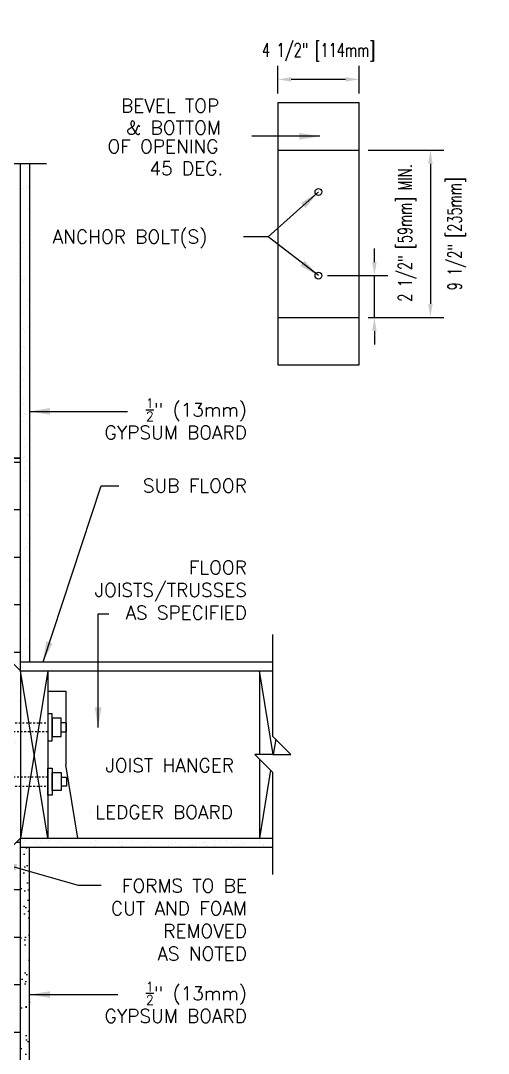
# Model space of a CAD drawing. Header units: inches. Extents: x 112.5 to 171.6, y -23.4 to 65.9.
# Drawn here: x 145.7 to 171.6, y 8.8 to 65.9 of the extents above; entities that cross this region are included whole.
import ezdxf
from ezdxf.enums import TextEntityAlignment as Align

# ---------------------------------------------------------------- set-up
doc = ezdxf.new("R2010")
doc.units = ezdxf.units.IN
doc.header["$LTSCALE"] = 0.5
doc.header["$MEASUREMENT"] = 0
doc.linetypes.add('HIDDEN2', pattern=[0.1875, 0.125, -0.0625])
for name, color, linetype in [('HATCH', 12, 'Continuous'), ('LINE15', 9, 'Continuous'), ('LINE18', 9, 'Continuous'), ('line25', 2, 'Continuous'), ('LINE50', 5, 'Continuous'), ('LINE9', 9, 'Continuous'), ('TEXT', 4, 'Continuous')]:
    doc.layers.add(name, color=color, linetype=linetype)
doc.styles.add('DIM', font='romans.shx', dxfattribs={"width": 0.7})
doc.styles.add('ROMANS', font='romans.shx', dxfattribs={"height": 1.125})
doc.dimstyles.new('ext_12', dxfattribs={"dimscale": 12, "dimtxt": 0.09375, "dimasz": 0.09375, "dimexe": 0.09375, "dimexo": 0.0625, "dimgap": 0.0625, "dimtad": 1, "dimdec": 1, "dimzin": 3, "dimdsep": 46, "dimlunit": 4, "dimtxsty": 'DIM', "dimcen": 0.09, "dimdle": 0.09375, "dimclrt": 4, "dimadec": 0, "dimazin": 0, "dimtfac": 1, "dimtdec": 1, "dimtmove": 2, "dimatfit": 3, "dimfxl": 0, "dimfrac": 2, "dimtolj": 1, "dimtzin": 0, "dimarcsym": 0})
doc.dimstyles.new('ext_8', dxfattribs={"dimscale": 8, "dimtxt": 0.09375, "dimasz": 0.09375, "dimexe": 0.09375, "dimexo": 0.0625, "dimgap": 0.0625, "dimtad": 1, "dimdec": 1, "dimzin": 3, "dimdsep": 46, "dimlunit": 4, "dimtxsty": 'DIM', "dimcen": 0.09, "dimdle": 0.09375, "dimclrt": 4, "dimadec": 0, "dimazin": 0, "dimtfac": 1, "dimtdec": 1, "dimtmove": 2, "dimatfit": 3, "dimfxl": 0, "dimfrac": 2, "dimtolj": 1, "dimtzin": 0, "dimarcsym": 0})

# ---------------------------------------------------------------- blocks, each defined once
blk = doc.blocks.new('*D1')
at = {"layer": 'Defpoints', "color": 0}
for p in [(162.223, 51.824), (165.318, 51.824), (164.473, 49.512)]:
    blk.add_point(p, dxfattribs=at)
at = {"layer": 'TEXT', "color": 0, "lineweight": -2}
for p, q in [((165.318, 52.574), (165.318, 53.324)), ((162.723, 51.824), (166.068, 51.824)), ((165.318, 49.512), (165.318, 51.824)), ((164.973, 49.512), (166.068, 49.512)), ((165.318, 48.762), (165.318, 48.012))]:
    blk.add_line(p, q, dxfattribs=at)
at = {"layer": 'TEXT', "color": 0}
for points in [[(165.193, 52.574), (165.443, 52.574), (165.318, 51.824)], [(165.193, 48.762), (165.443, 48.762), (165.318, 49.512)]]:
    blk.add_solid(points, dxfattribs=at)
at = {"layer": 'TEXT', "color": 4, "insert": (167.132, 54.182), "char_height": 0.75, "attachment_point": 5, "rotation": 90, "style": 'DIM'}
blk.add_mtext('\\A1;2 1/2" [59mm] MIN.', dxfattribs=at)
blk = doc.blocks.new('*D2')
at = {"layer": 'Defpoints', "color": 0}
for p in [(164.473, 58.762), (164.473, 49.512), (168.417, 49.512)]:
    blk.add_point(p, dxfattribs=at)
at = {"layer": 'TEXT', "color": 0, "lineweight": -2}
for p, q in [((164.973, 58.762), (169.167, 58.762)), ((168.417, 58.012), (168.417, 50.262)), ((164.973, 49.512), (169.167, 49.512))]:
    blk.add_line(p, q, dxfattribs=at)
at = {"layer": 'TEXT', "color": 0}
for points in [[(168.292, 58.012), (168.542, 58.012), (168.417, 58.762)], [(168.292, 50.262), (168.542, 50.262), (168.417, 49.512)]]:
    blk.add_solid(points, dxfattribs=at)
at = {"layer": 'TEXT', "color": 4, "insert": (169.88, 54.137), "char_height": 0.75, "attachment_point": 5, "rotation": 90, "style": 'DIM'}
blk.add_mtext('\\A1;9 1/2" [235mm]', dxfattribs=at)
blk = doc.blocks.new('*D3')
at = {"layer": 'Defpoints', "color": 0}
for p in [(159.973, 62.672), (159.973, 61.387), (164.473, 61.387)]:
    blk.add_point(p, dxfattribs=at)
at = {"layer": 'TEXT', "color": 0, "lineweight": -2}
for p, q in [((159.973, 61.887), (159.973, 63.422)), ((164.473, 61.887), (164.473, 63.422)), ((163.723, 62.672), (160.723, 62.672))]:
    blk.add_line(p, q, dxfattribs=at)
at = {"layer": 'TEXT', "color": 0}
for points in [[(160.723, 62.797), (160.723, 62.547), (159.973, 62.672)], [(163.723, 62.797), (163.723, 62.547), (164.473, 62.672)]]:
    blk.add_solid(points, dxfattribs=at)
at = {"layer": 'TEXT', "color": 4, "insert": (162.223, 64.172), "char_height": 0.75, "attachment_point": 5, "style": 'DIM'}
blk.add_mtext('\\A1;4 1/2" [114mm]', dxfattribs=at)

msp = doc.modelspace()

# ---------------------------------------------------------------- hatches: boundary and pattern name
at = {"layer": 'HATCH'}
h = msp.add_hatch(dxfattribs=at)
h.set_pattern_fill('INSUL', color=256, scale=7, style=0)
h.set_pattern_definition([(0, (23.2317, -8.359), (0, 2.625), []), (0, (23.2317, -7.484), (0, 2.625), [0.875, -0.875]), (0, (23.2317, -6.609), (0, 2.625), [0.875, -0.875])])
h.paths.add_polyline_path([(145.746, 41.734), (145.309, 41.734), (145.309, 41.234), (143.809, 41.234), (143.809, 41.734), (143.121, 41.734), (143.121, 31.484), (145.746, 28.859), (145.746, 29.984)])
h.paths.add_polyline_path([(145.746, 20.734), (143.121, 18.109), (143.121, 5.734), (145.746, 5.734)])
h = msp.add_hatch(dxfattribs=at)
h.set_pattern_fill('AR-CONC', color=256, scale=0.5, style=0)
h.set_pattern_definition([(50, (9.6974, -129.9048), (3.5863, -0.31376), [0.375, -4.125]), (355, (9.6974, -129.9048), (-0.693757, 3.76096), [0.3, -3.3]), (100.4514, (9.9962, -129.931), (2.892547, 3.4472), [0.3187, -3.50571]), (46.1842, (9.6974, -128.905), (5.336205, -0.827595), [0.5625, -6.1875]), (96.6356, (10.142, -128.974), (4.67331, 4.87059), [0.47805, -5.25856]), (351.1842, (9.6974, -128.905), (4.67331, 4.8706), [0.45, -4.95]), (21, (10.1974, -129.1548), (2.984535, -2.013094), [0.375, -4.125]), (326, (10.1974, -129.1548), (1.216577, 3.62575), [0.3, -3.3]), (71.4514, (10.446, -129.3226), (4.201113, 1.61265), [0.3187, -3.50571]), (37.5, (9.6974, -129.9048), (0.060799, 1.664469), [0, -3.26, 0, -3.35, 0, -3.3125]), (7.5, (9.6974, -129.9048), (1.315348, 1.972059), [0, -1.91, 0, -3.185, 0, -1.2625]), (327.5, (8.5824, -129.9048), (2.669112, -0.112774), [0, -1.25, 0, -3.9, 0, -5.175]), (317.5, (8.0824, -129.9048), (2.91593, 0.500525), [0, -1.625, 0, -2.59, 0, -3.675])])
h.paths.add_polyline_path([(145.746, 27.422), (143.121, 27.422), (143.121, 23.297), (145.746, 23.297)])
h.paths.add_polyline_path([(145.746, 21.859), (145.746, 22.797), (143.121, 22.797), (143.121, 19.234)])
h.paths.add_polyline_path([(143.121, 31.484), (143.121, 27.922), (145.746, 27.922), (145.746, 28.859)])
h = msp.add_hatch(dxfattribs=at)
h.set_pattern_fill('AR-SAND', color=256, scale=0.5, style=0)
h.set_pattern_definition([(37.5, (123.32, -7.1404), (-0.031497, 0.963412), [0, -0.76, 0, -0.85, 0, -0.8125]), (7.5, (123.32, -7.1404), (0.88489, 1.411073), [0, -0.41, 0, -0.685, 0, -0.2625]), (327.5, (122.705, -7.1404), (1.55707, 0.00283), [0, -0.25, 0, -0.9, 0, -1.175]), (317.5, (122.705, -7.1404), (1.503063, 0.43884), [0, -0.125, 0, -0.59, 0, -0.675])])
h.paths.add_polyline_path([(146.246, 19.923), (146.153, 20.234), (145.746, 20.234), (145.746, 5.734), (146.246, 5.734)])

# ---------------------------------------------------------------- linework, layer by layer
for p, q in [((146.013, 57.987), (146.013, 57.987)), ((146.148, 57.78), (146.148, 57.78)), ((145.807, 56.665), (145.807, 56.665)), ((145.919, 56.659), (145.919, 56.659)), ((146.067, 56.699), (146.067, 56.699)), ((146.18, 56.817), (146.18, 56.817)), ((146.207, 56.682), (146.207, 56.682)), ((146.112, 55.541), (146.112, 55.541)), ((146.211, 55.853), (146.211, 55.853)), ((145.821, 55.22), (145.821, 55.22)), ((146.243, 54.89), (146.243, 54.89)), ((145.929, 53.669), (145.929, 53.669)), ((146.05, 54.108), (146.05, 54.108)), ((145.778, 53.443), (145.778, 53.443)), ((145.844, 52.786), (145.844, 52.786)), ((146.104, 52.821), (146.104, 52.821)), ((145.767, 51.782), (145.767, 51.782)), ((145.798, 51.609), (145.798, 51.609)), ((145.89, 51.525), (145.89, 51.525)), ((145.978, 51.648), (145.978, 51.648)), ((146.087, 50.229), (146.087, 50.229)), ((146.17, 50.53), (146.17, 50.53)), ((145.846, 49.749), (145.846, 49.749)), ((145.757, 48.592), (145.757, 48.592)), ((145.881, 48.907), (145.881, 48.907)), ((145.987, 48.658), (145.987, 48.658)), ((146.142, 48.942), (146.142, 48.942)), ((145.789, 47.629), (145.789, 47.629)), ((145.866, 47.915), (145.866, 47.915)), ((145.958, 47.83), (145.958, 47.83)), ((145.82, 46.665), (145.82, 46.665)), ((145.825, 46.771), (145.825, 46.771)), ((146.036, 46.637), (146.036, 46.637)), ((146.124, 46.35), (146.124, 46.35)), ((145.852, 45.702), (145.852, 45.702)), ((145.915, 46.054), (145.915, 46.054)), ((146.229, 45.519), (146.229, 45.519)), ((145.883, 44.738), (145.883, 44.738)), ((145.918, 45.029), (145.918, 45.029)), ((146.179, 45.063), (146.179, 45.063)), ((145.934, 44.22), (145.934, 44.22)), ((146.026, 44.135), (146.026, 44.135)), ((145.915, 43.775), (145.915, 43.775)), ((146.045, 43.647), (146.045, 43.647)), ((145.946, 42.812), (145.946, 42.812)), ((145.755, 42.418), (145.755, 42.418)), ((145.983, 42.359), (145.983, 42.359)), ((146.161, 42.471), (146.161, 42.471)), ((145.883, 41.76), (145.883, 41.76)), ((145.978, 41.848), (145.978, 41.848)), ((145.956, 41.15), (145.956, 41.15)), ((146.094, 41.626), (146.094, 41.626)), ((146.216, 41.184), (146.216, 41.184)), ((146.003, 40.525), (146.003, 40.525)), ((146.009, 40.885), (146.009, 40.885)), ((146.095, 40.44), (146.095, 40.44)), ((146.041, 39.921), (146.041, 39.921)), ((146.072, 38.958), (146.072, 38.958)), ((145.792, 38.539), (145.792, 38.539)), ((146.051, 38.664), (146.051, 38.664)), ((146.104, 38.636), (146.104, 38.636)), ((146.198, 38.593), (146.198, 38.593)), ((145.748, 37.867), (145.748, 37.867)), ((146.104, 37.995), (146.104, 37.995)), ((145.993, 37.271), (145.993, 37.271)), ((145.941, 36.749), (145.941, 36.749)), ((146.071, 36.83), (146.071, 36.83)), ((146.135, 37.031), (146.135, 37.031)), ((146.152, 36.615), (146.152, 36.615)), ((146.163, 36.745), (146.163, 36.745)), ((146.167, 36.068), (146.167, 36.068)), ((145.775, 35.948), (145.775, 35.948)), ((145.758, 34.877), (145.758, 34.877)), ((146.12, 34.969), (146.12, 34.969)), ((146.198, 35.104), (146.198, 35.104)), ((145.829, 34.66), (145.829, 34.66)), ((146.236, 34.714), (146.236, 34.714)), ((146.23, 34.141), (146.23, 34.141)), ((146.03, 33.392), (146.03, 33.392)), ((146.139, 33.135), (146.139, 33.135)), ((146.162, 33.625), (146.162, 33.625)), ((145.806, 32.856), (145.806, 32.856)), ((146.231, 33.051), (146.231, 33.051)), ((145.812, 32.069), (145.812, 32.069)), ((145.753, 31.673), (145.753, 31.673)), ((145.999, 31.738), (145.999, 31.738)), ((146.21, 31.604), (146.21, 31.604)), ((146.188, 31.274), (146.188, 31.274)), ((145.866, 30.781), (145.866, 30.781)), ((147.246, 29.984), (145.746, 20.734)), ((147.246, 20.734), (145.746, 29.984)), ((159.721, 25.359), (158.971, 29.984)), ((159.858, 26.205), (159.721, 25.359)), ((159.579, 24.484), (158.971, 20.734)), ((145.866, 20.672), (145.866, 20.672)), ((145.958, 20.588), (145.958, 20.588)), ((146.671, 20.653), (146.671, 20.653)), ((146.862, 20.556), (146.862, 20.556)), ((147.269, 20.609), (147.269, 20.609)), ((147.896, 20.628), (147.896, 20.628)), ((147.948, 20.699), (147.948, 20.699)), ((148.021, 20.702), (148.021, 20.702)), ((148.208, 20.733), (148.208, 20.733)), ((149.33, 20.718), (149.33, 20.718)), ((149.897, 20.611), (149.897, 20.611)), ((150.609, 20.712), (150.609, 20.712)), ((151.927, 20.567), (151.927, 20.567)), ((153.928, 20.55), (153.928, 20.55)), ((156.745, 20.562), (156.745, 20.562)), ((157.151, 20.616), (157.151, 20.616)), ((157.83, 20.705), (157.83, 20.705)), ((145.923, 20.432), (145.923, 20.432)), ((146.52, 20.464), (146.52, 20.464)), ((146.602, 20.522), (146.602, 20.522)), ((146.73, 20.33), (146.73, 20.33)), ((148.077, 20.467), (148.077, 20.467)), ((148.288, 20.333), (148.288, 20.333)), ((149.634, 20.47), (149.634, 20.47)), ((149.845, 20.336), (149.845, 20.336)), ((149.989, 20.527), (149.989, 20.527)), ((150.006, 20.25), (150.006, 20.25)), ((151.191, 20.473), (151.191, 20.473)), ((151.315, 20.266), (151.315, 20.266)), ((151.402, 20.338), (151.402, 20.338)), ((152.594, 20.26), (152.594, 20.26)), ((152.748, 20.475), (152.748, 20.475)), ((152.959, 20.341), (152.959, 20.341)), ((153.944, 20.309), (153.944, 20.309)), ((154.02, 20.465), (154.02, 20.465)), ((154.305, 20.478), (154.305, 20.478)), ((154.459, 20.262), (154.459, 20.262)), ((154.516, 20.344), (154.516, 20.344)), ((155.138, 20.351), (155.138, 20.351)), ((155.253, 20.326), (155.253, 20.326)), ((155.399, 20.385), (155.399, 20.385)), ((155.805, 20.439), (155.805, 20.439)), ((155.862, 20.481), (155.862, 20.481)), ((155.958, 20.505), (155.958, 20.505)), ((156.073, 20.347), (156.073, 20.347)), ((156.484, 20.528), (156.484, 20.528)), ((156.532, 20.319), (156.532, 20.319)), ((157.419, 20.484), (157.419, 20.484)), ((157.63, 20.35), (157.63, 20.35)), ((157.883, 20.368), (157.883, 20.368)), ((157.959, 20.488), (157.959, 20.488)), ((158.051, 20.404), (158.051, 20.404)), ((158.976, 20.487), (158.976, 20.487)), ((159.187, 20.352), (159.187, 20.352)), ((159.192, 20.385), (159.192, 20.385))]:
    msp.add_line(p, q, dxfattribs=at)
at = {"layer": 'LINE15', "linetype": 'HIDDEN2'}
for points in [[(147.246, 26.609), (141.746, 26.609, -0.414214), (141.246, 27.109), (141.246, 28.609), (141.746, 28.609), (141.746, 27.209, 0.414214), (141.846, 27.109), (147.246, 27.109)], [(147.246, 24.109), (141.746, 24.109, 0.414214), (141.246, 23.609), (141.246, 22.109), (141.746, 22.109), (141.746, 23.509, -0.414214), (141.846, 23.609), (147.246, 23.609)]]:
    msp.add_lwpolyline(points, format="xyb", dxfattribs=at)
at = {"layer": 'LINE18'}
for points in [[(147.246, 26.109), (147.496, 26.109), (147.496, 27.609), (147.246, 27.609)], [(147.496, 26.359), (147.996, 26.359), (147.996, 27.359), (147.496, 27.359)], [(147.246, 24.609), (147.496, 24.609), (147.496, 23.109), (147.246, 23.109)], [(147.496, 24.359), (147.996, 24.359), (147.996, 23.359), (147.496, 23.359)]]:
    msp.add_lwpolyline(points, close=True, dxfattribs=at)
for points in [[(147.996, 26.609), (148.277, 26.609), (148.277, 27.109), (147.996, 27.109)], [(147.996, 24.109), (148.277, 24.109), (148.277, 23.609), (147.996, 23.609)]]:
    msp.add_lwpolyline(points, dxfattribs=at)
at = {"layer": 'line25'}
for p, q in [((145.746, 29.984), (143.121, 32.609)), ((145.746, 29.984), (159.703, 29.984)), ((145.746, 29.984), (145.746, 20.734)), ((147.246, 29.984), (147.246, 20.734)), ((158.971, 29.984), (158.971, 25.359)), ((158.971, 25.092), (158.971, 20.734)), ((145.746, 20.734), (143.121, 18.109)), ((145.746, 20.734), (159.703, 20.734))]:
    msp.add_line(p, q, dxfattribs=at)
at = {"layer": 'LINE50'}
for p, q in [((145.746, 41.734), (145.746, 58.028)), ((145.746, 29.984), (145.746, 41.734)), ((145.746, 5.734), (145.746, 20.734))]:
    msp.add_line(p, q, dxfattribs=at)
for points in [[(143.121, 41.734), (143.809, 41.734), (143.809, 42.234), (145.309, 42.234), (145.309, 41.734), (145.746, 41.734)], [(145.746, 41.734), (145.309, 41.734), (145.309, 42.234), (143.809, 42.234), (143.809, 41.734), (143.121, 41.734)]]:
    msp.add_lwpolyline(points, dxfattribs=at)
at = {"layer": 'LINE9'}
for p, q in [((159.973, 61.387), (159.973, 46.887)), ((159.973, 61.387), (164.473, 61.387)), ((164.473, 46.887), (164.473, 61.387)), ((159.973, 58.762), (164.473, 58.762)), ((139.121, 58.028), (147.173, 58.028)), ((146.246, 58.028), (146.246, 30.484)), ((159.973, 49.512), (164.473, 49.512)), ((159.973, 46.887), (164.473, 46.887)), ((159.703, 26.359), (159.703, 31.984)), ((145.746, 30.484), (159.703, 30.484)), ((147.246, 28.853), (148.246, 28.853)), ((148.246, 28.853), (148.246, 24.794)), ((160.703, 25.359), (159.703, 26.359)), ((158.703, 25.359), (159.703, 24.359)), ((159.703, 25.359), (158.703, 25.359)), ((159.703, 25.359), (160.703, 25.359)), ((148.905, 20.734), (148.246, 24.794)), ((159.703, 18.734), (159.703, 24.359)), ((145.746, 20.234), (159.703, 20.234)), ((146.246, 5.734), (146.246, 20.234))]:
    msp.add_line(p, q, dxfattribs=at)
for centre in [(162.223, 56.449), (162.223, 51.824)]:
    msp.add_circle(centre, 0.188, dxfattribs=at)
at = {"layer": 'TEXT'}
msp.add_line((149.629, 22.189), (149.629, 22.189), dxfattribs=at)
for points in [[(148.246, 24.794, 0, 0.36, 0), (149.326, 24.794, 0, 0, 0), (150.493, 24.807, 0, 0, 0)], [(146.496, 22.189, 0, 0.36, 0), (147.576, 22.189, 0, 0, 0), (149.629, 22.189, 0, 0, 0)]]:
    msp.add_lwpolyline(points, format="xyseb", dxfattribs=at)

# ---------------------------------------------------------------- texts
at = {"layer": 'TEXT', "style": 'ROMANS'}
for s, p in [(' BEVEL TOP', (150.787, 61.214)), (' & BOTTOM', (151.073, 60)), (' OF OPENING', (150.037, 58.963)), (' 45 DEG.', (152.359, 57.749)), (' ANCHOR BOLT(S)', (147.009, 53.973)), (' JOIST HANGER', (149.931, 24.763)), (' LEDGER BOARD', (149.358, 22.171))]:
    msp.add_text(s, height=0.75, dxfattribs=at).set_placement(p, align=Align.MIDDLE_LEFT)
at = {"layer": 'TEXT', "char_height": 0.75, "attachment_point": 6, "style": 'ROMANS'}
for s, insert, width in [('\\A1;{\\H0.7x;\\S1/2;}" (13mm) GYPSUM BOARD', (158.265, 43.909), 10.04539), ('\\A1;{\\H1x;SUB FLOOR}', (158.265, 40.215), 11.43486), ('\\A1;FLOOR JOISTS/TRUSSES \\PAS SPECIFIED', (158.265, 34.443), 11.43486), ('FORMS TO BE \\PCUT AND FOAM REMOVED \\PAS NOTED', (158.265, 16.225), 11.43486), ('\\A1;{\\H0.7x;\\S1/2;}" (13mm) GYPSUM BOARD', (158.265, 11.659), 9.79622)]:
    msp.add_mtext(s, dxfattribs=dict(at, insert=insert, width=width))

# ---------------------------------------------------------------- dimensions: what is measured, and where the dimension line sits
at = {"layer": 'TEXT'}
dim = msp.add_linear_dim(base=(159.973, 62.672), p1=(164.473, 61.387), p2=(159.973, 61.387), dimstyle='ext_8', dxfattribs=at)
dim.commit()
dim.dimension.update_dxf_attribs({"geometry": '*D3', "text_midpoint": (162.223, 64.172), "dimtype": 160})
dim = msp.add_linear_dim(base=(168.416621869, 49.511606051), p1=(164.472862074, 58.761606051), p2=(164.472862074, 49.511606051), angle=90, dimstyle='ext_8', dxfattribs=at)
dim.commit()
dim.dimension.update_dxf_attribs({"geometry": '*D2', "text_midpoint": (169.879782665, 54.136606051), "dimtype": 160})
dim = msp.add_linear_dim(base=(165.318, 51.824), p1=(164.473, 49.512), p2=(162.223, 51.824), angle=90, text='<> MIN.', dimstyle='ext_8', dxfattribs=at)
dim.commit()
dim.dimension.update_dxf_attribs({"geometry": '*D1', "text_midpoint": (167.132, 54.182), "dimtype": 160})

# ---------------------------------------------------------------- leaders
msp.add_leader([(162.297, 59.526), (158.537, 59.526)], dimstyle='ext_12', dxfattribs=at)
for points in [[(162.223, 56.449), (159.45, 53.973), (158.08, 53.973)], [(162.223, 51.824), (159.45, 53.973)], [(146.246, 44.321), (151.654, 44.321)], [(146.984, 30.484), (150.193, 40.198), (151.182, 40.198)], [(150.034, 26.845), (150.034, 33.123), (150.627, 33.123)], [(144.434, 19.422), (148.928, 18.128), (150.201, 18.128)], [(146.246, 12.09), (151.126, 12.09)]]:
    msp.add_leader(points, dimstyle='ext_12', override={"dimgap": 0.0625, "dimtad": 0}, dxfattribs=at)

doc.saveas('drawing.dxf')
